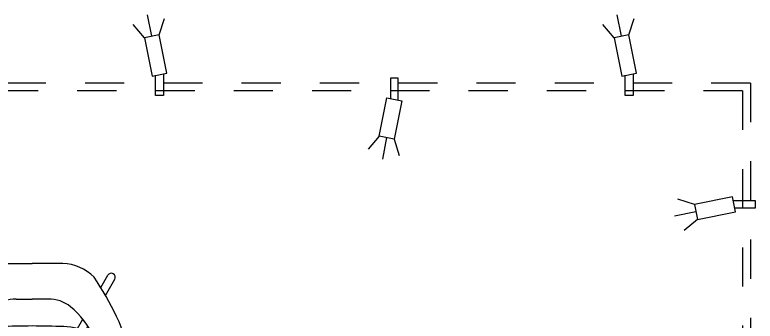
# Model space of a CAD drawing. Header units: millimetres. Extents: x 1068 to 1078.5, y 83.7 to 91.1.
# Drawn here: x 1073.726 to 1075.618, y 87.925 to 88.708 of the extents above; entities that cross this region are included whole.
import ezdxf

# ---------------------------------------------------------------- set-up
doc = ezdxf.new("R2010")
doc.units = ezdxf.units.MM
doc.linetypes.add('DASHED', pattern=[0.75, 0.5, -0.25])
doc.layers.add('ARREDI attrezzature - furniture', color=175, linetype='Continuous')

# ---------------------------------------------------------------- blocks, each defined once
blk = doc.blocks.new('Sedia cucina')
at = {"layer": 'ARREDI attrezzature - furniture'}
for p, q in [((2684.2838, 286.4838), (2684.247, 286.5047)), ((2684.2658, 286.4729), (2684.2377, 286.4889)), ((2684.3653, 286.4374), (2684.3538, 286.4439)), ((2684.3588, 286.4199), (2684.3376, 286.432)), ((2684.2112, 286.3868), (2684.2112, 286.3171)), ((2684.2921, 286.3535), (2684.2921, 286.3171)), ((2684.2112, 286.2474), (2684.2112, 286.3171)), ((2684.2921, 286.2807), (2684.2921, 286.3171)), ((2684.3588, 286.2143), (2684.3376, 286.2022)), ((2684.3653, 286.1968), (2684.3538, 286.1903)), ((2684.2658, 286.1613), (2684.2377, 286.1453)), ((2684.2838, 286.1504), (2684.247, 286.1295))]:
    blk.add_line(p, q, dxfattribs=at)
for centre, radius, start, end in [((2684.6109, 285.9192), 0.6525, 106.2385, 124.3954), ((2684.467, 286.4187), 0.1327, 84.4437, 106.8787), ((2684.4798, 286.5168), 0.0339, 26.59, 89.8809), ((2684.5613, 286.2796), 0.2576, 91.2054, 124.3427), ((2684.2425, 286.4968), 0.00919, 60.3683, 238.5265), ((2684.4744, 286.3874), 0.12, 119.1174, 179.2544), ((2684.3154, 286.3832), 0.1043, 134.4698, 178.0098), ((2684.4711, 286.2674), 0.2119, 116.4624, 139.6989), ((2684.369, 286.3557), 0.0769, 140.688, 181.6847), ((2687.075, 286.3011), 2.722, 178.1465, 179.6633), ((2687.075, 286.3331), 2.722, 180.3367, 181.8535), ((2684.369, 286.2785), 0.0769, 178.3153, 219.312), ((2684.3154, 286.251), 0.1043, 181.9902, 225.5302), ((2684.4744, 286.2468), 0.12, 180.7456, 240.8826), ((2684.4711, 286.3668), 0.2119, 220.3011, 243.5376), ((2684.6109, 286.715), 0.6525, 235.6046, 253.7615), ((2684.2425, 286.1374), 0.00919, 121.4735, 299.6317), ((2684.5613, 286.3546), 0.2576, 235.6573, 268.7946), ((2684.467, 286.2155), 0.1327, 253.1213, 275.5563), ((2684.4798, 286.1174), 0.0339, 270.1191, 333.41)]:
    blk.add_arc(centre, radius, start, end, dxfattribs=at)
blk = doc.blocks.new('Tavolo cucina')
at = {"layer": 'ARREDI attrezzature - furniture', "xscale": 1.125000000000384, "yscale": 1.125000000000384, "zscale": 1.125000000000384}
blk.add_blockref('Sedia cucina', (-322.4061, -35.8355), dxfattribs=at)

msp = doc.modelspace()

# ---------------------------------------------------------------- linework, layer by layer
at = {"layer": 'ARREDI attrezzature - furniture', "linetype": 'DASHED', "ltscale": 0.04}
for p, q in [((1074.0762, 88.6532), (1074.0653, 88.708)), ((1075.2762, 88.6532), (1075.2653, 88.708)), ((1074.0951, 88.657), (1074.1084, 88.6988)), ((1075.2951, 88.657), (1075.3084, 88.6988)), ((1074.0572, 88.6494), (1074.0289, 88.6829)), ((1075.2572, 88.6494), (1075.2289, 88.6829)), ((1074.1057, 88.5573), (1074.1057, 88.5015)), ((1075.3057, 88.5573), (1075.3057, 88.5015)), ((1074.0857, 88.5015), (1074.0857, 88.5534)), ((1074.7057, 88.5459), (1074.6857, 88.5459)), ((1074.6857, 88.5459), (1074.6857, 88.494)), ((1074.7057, 88.49), (1074.7057, 88.5459)), ((1075.2857, 88.5015), (1075.2857, 88.5534)), ((1074.1057, 88.5015), (1074.0857, 88.5015)), ((1075.3057, 88.5015), (1075.2857, 88.5015)), ((1074.6572, 88.398), (1074.6289, 88.3644)), ((1074.6762, 88.3942), (1074.6653, 88.3394)), ((1074.6951, 88.3904), (1074.7084, 88.3486)), ((1075.4624, 88.2232), (1075.4206, 88.2365)), ((1075.562, 88.2337), (1075.6178, 88.2337)), ((1075.6178, 88.2337), (1075.6178, 88.2137)), ((1075.6178, 88.2137), (1075.566, 88.2137)), ((1075.4662, 88.2042), (1075.4114, 88.1933)), ((1075.47, 88.1852), (1075.4364, 88.1569))]:
    msp.add_line(p, q, dxfattribs=at)
at = {"layer": 'ARREDI attrezzature - furniture', "linetype": 'DASHED', "ltscale": 0.1}
for p, q in [((1075.6057, 88.5337), (1071.9957, 88.5337)), ((1075.6057, 88.5337), (1075.6057, 85.9356)), ((1075.5857, 88.5137), (1071.9957, 88.5137)), ((1075.5857, 88.5137), (1075.5857, 85.9556))]:
    msp.add_line(p, q, dxfattribs=at)
at = {"layer": 'ARREDI attrezzature - furniture', "linetype": 'DASHED', "ltscale": 0.04}
for points in [[(1074.0951, 88.657), (1074.0572, 88.6494), (1074.0767, 88.5516), (1074.1146, 88.5591)], [(1075.2951, 88.657), (1075.2572, 88.6494), (1075.2767, 88.5516), (1075.3146, 88.5591)], [(1074.6951, 88.3904), (1074.6572, 88.398), (1074.6767, 88.4958), (1074.7146, 88.4882)], [(1075.4624, 88.2232), (1075.47, 88.1852), (1075.5678, 88.2047), (1075.5602, 88.2426)]]:
    msp.add_lwpolyline(points, close=True, dxfattribs=at)

# ---------------------------------------------------------------- block references
at = {"layer": 'ARREDI attrezzature - furniture', "rotation": 270}
msp.add_blockref('Tavolo cucina', (787.4991, 2785.4039), dxfattribs=at)

doc.saveas('drawing.dxf')
